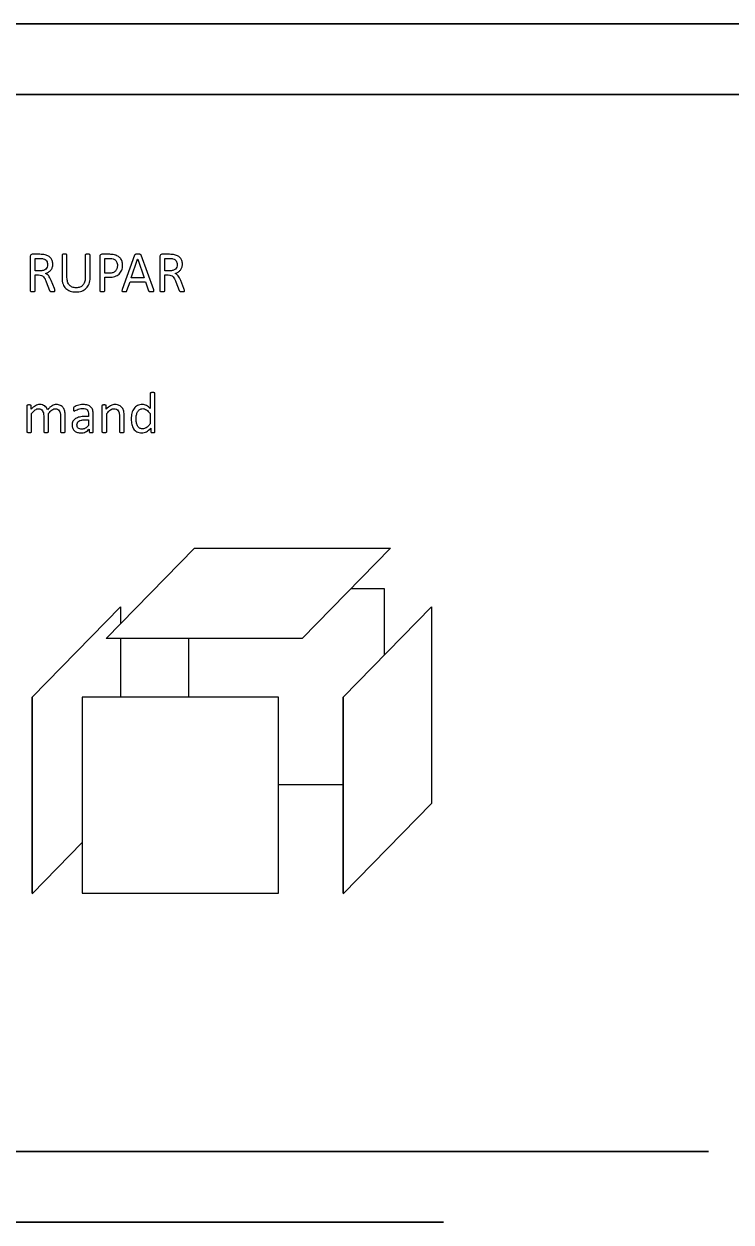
# Model space of a CAD drawing. Extents: x 699 to 13006, y 967 to 6587.
# Drawn here: x 6585 to 8029, y 967 to 3415 of the extents above; entities that cross this region are included whole.
import ezdxf

# ---------------------------------------------------------------- set-up
doc = ezdxf.new("R2010")
doc.units = 0
doc.layers.add('Plantilla_LASERCUT_Illustrator_V2.0', color=7, linetype='CONTINUOUS')

msp = doc.modelspace()

# ---------------------------------------------------------------- linework, layer by layer
at = {"layer": 'Plantilla_LASERCUT_Illustrator_V2.0', "color": 7}
for points in [[(5335.145367, 3415.04674), (5335.145367, 3415.04674), (9154.930271, 3415.04674)], [(5335.145367, 3271.046743), (5335.145367, 3271.046743), (8947.684276, 3271.046743)], [(6631.815834, 2918.218852)], [(6774.404131, 2915.025652)], [(6784.86313, 2929.966652)], [(6830.009429, 2896.480053), (6803.64243, 2896.480053), (6816.70843, 2934.273052), (6816.76743, 2934.273052)], [(6896.542428, 2918.218852)], [(6647.665834, 2871.372853)], [(6912.392427, 2871.372853)], [(6752.201931, 2159.556471), (6932.451927, 2344.246466), (7333.049917, 2344.246466), (7152.551921, 2159.556471)], [(6601.002735, 2039.429574)], [(7104.211822, 2039.429874), (6703.588832, 2039.429874), (6703.588832, 1639.199884), (7104.211822, 1639.199884)], [(7236.119919, 2039.429574)], [(6601.002735, 1639.199084)], [(7236.119919, 1639.199084)], [(5335.145367, 1111.046797), (5335.145367, 1111.046797), (7982.6453, 1111.046797)], [(5335.145367, 967.046801), (5335.145367, 967.046801), (7441.590314, 967.046801)]]:
    msp.add_lwpolyline(points, close=True, dxfattribs=at)
for points in [[(6597.333835, 2940.249851), (6597.333835, 2870.054853)], [(6617.196835, 2944.351851), (6601.083835, 2944.351851)], [(6662.372833, 2942.827951), (6662.372833, 2895.776953)], [(6672.392833, 2897.007953), (6672.392833, 2942.827951)], [(6709.481832, 2942.827951), (6709.481832, 2896.479953)], [(6719.501832, 2896.538953), (6719.501832, 2942.827951)], [(6739.482132, 2940.015651), (6739.482132, 2870.054653)], [(6759.697131, 2944.351651), (6743.467131, 2944.351651)], [(6810.55643, 2942.594051), (6785.12643, 2872.164053)], [(6849.404429, 2872.105053), (6823.974429, 2942.535051)], [(6862.060428, 2940.249851), (6862.060428, 2870.054853)], [(6881.923428, 2944.351851), (6865.810428, 2944.351851)], [(6617.255835, 2910.483852), (6607.411835, 2910.483852), (6607.411835, 2936.030852), (6615.907835, 2936.030852)], [(6758.642131, 2905.620652), (6749.560131, 2905.620652), (6749.560131, 2936.030652), (6758.877131, 2936.030652)], [(6881.982428, 2910.483852), (6872.138428, 2910.483852), (6872.138428, 2936.030852), (6880.634428, 2936.030852)], [(6607.411835, 2870.054853), (6607.411835, 2902.339852), (6614.149835, 2902.339852)], [(6646.610834, 2874.331853), (6639.813834, 2891.030853)], [(6749.560131, 2870.054653), (6749.560131, 2897.359653), (6758.174131, 2897.359653)], [(6872.138428, 2870.054853), (6872.138428, 2902.339852), (6878.876428, 2902.339852)], [(6911.337427, 2874.331853), (6904.540427, 2891.030853)], [(6630.028834, 2888.452853), (6637.001834, 2870.581853)], [(6794.91243, 2870.230053), (6801.12243, 2888.453053), (6832.646429, 2888.453053), (6839.150429, 2869.996053)], [(6894.755428, 2888.452853), (6901.728427, 2870.581853)], [(6842.313829, 2660.042858), (6842.313829, 2629.397859)], [(6852.040829, 2581.99586), (6852.040829, 2660.042858)], [(6590.478035, 2634.730759), (6590.478035, 2581.99576)], [(6599.209035, 2627.757759), (6599.209035, 2634.730759)], [(6743.818331, 2634.729959), (6743.818331, 2581.99596)], [(6752.548331, 2627.757959), (6752.548331, 2634.729959)], [(6600.146035, 2581.99576), (6600.146035, 2618.85176)], [(6624.756034, 2614.04676), (6624.756034, 2581.99576)], [(6634.424034, 2581.99576), (6634.424034, 2618.85176)], [(6658.974034, 2614.04676), (6658.974034, 2581.99576)], [(6668.701033, 2581.99576), (6668.701033, 2615.33576)], [(6708.193332, 2606.01976), (6716.455332, 2606.01976), (6716.455332, 2594.82776)], [(6716.455332, 2617.09376), (6716.455332, 2612.99176), (6709.189332, 2612.99176)], [(6726.064332, 2581.93776), (6726.064332, 2617.50376)], [(6753.486331, 2581.99596), (6753.486331, 2618.85096)], [(6779.560331, 2612.87496), (6779.560331, 2581.99596)], [(6789.22833, 2581.99596), (6789.22833, 2614.16396)], [(6842.313829, 2619.08586), (6842.313829, 2597.99186)], [(6717.744332, 2587.21076), (6717.744332, 2581.93776)], [(6843.427829, 2588.96886), (6843.427829, 2581.99586)], [(7320.719517, 2126.118972), (7320.719517, 2261.161968), (7251.805519, 2261.161968)], [(6781.51253, 2224.119969), (6601.002535, 2039.429974)], [(6781.51253, 2224.119969), (6781.51253, 2189.64997)], [(7416.616015, 2224.119969), (7236.120019, 2039.429974)], [(7416.616015, 2224.119969), (7416.616015, 1822.333979)], [(6781.51253, 2159.556471), (6781.51253, 2039.429474)], [(6920.356227, 2159.556471), (6920.356227, 2039.429474)], [(6601.002735, 2039.429574), (6601.002735, 1639.199584)], [(6601.002735, 1639.199084), (6601.002735, 2039.429074)], [(7236.119919, 2039.429574), (7236.119919, 1639.199584)], [(7236.119919, 1639.199084), (7236.119919, 2039.429074)], [(7104.211722, 1860.917878), (7236.119719, 1860.917878)], [(7416.616015, 1822.333879), (7236.120019, 1637.644884)], [(6703.588732, 1742.855381), (6601.002735, 1637.644384)]]:
    msp.add_lwpolyline(points, dxfattribs=at)
for points in [[(6598.534835, 2943.442851), (6597.733835, 2942.836851), (6597.333835, 2941.772851), (6597.333835, 2940.249851)], [(6601.083835, 2944.351851), (6600.184835, 2944.351851), (6599.334835, 2944.048851), (6598.534835, 2943.442851)], [(6621.972834, 2944.204851), (6620.702834, 2944.301851), (6619.110835, 2944.351851), (6617.196835, 2944.351851)], [(6625.399834, 2943.882851), (6624.383834, 2943.999851), (6623.241834, 2944.106851), (6621.972834, 2944.204851)], [(6633.163834, 2941.479851), (6630.916834, 2942.572851), (6628.329834, 2943.374851), (6625.399834, 2943.882851)], [(6638.817834, 2937.319852), (6637.294834, 2938.998852), (6635.409834, 2940.386851), (6633.163834, 2941.479851)], [(6662.606833, 2943.647951), (6662.450833, 2943.413951), (6662.372833, 2943.139951), (6662.372833, 2942.827951)], [(6663.427833, 2944.204951), (6663.036833, 2944.066951), (6662.762833, 2943.882951), (6662.606833, 2943.647951)], [(6664.950833, 2944.556951), (6664.325833, 2944.458951), (6663.817833, 2944.341951), (6663.427833, 2944.204951)], [(6667.411833, 2944.702951), (6666.395833, 2944.702951), (6665.575833, 2944.652951), (6664.950833, 2944.556951)], [(6669.813833, 2944.556951), (6669.149833, 2944.652951), (6668.349833, 2944.702951), (6667.411833, 2944.702951)], [(6671.366833, 2944.204951), (6670.995833, 2944.341951), (6670.477833, 2944.458951), (6669.813833, 2944.556951)], [(6672.157833, 2943.647951), (6672.001833, 2943.882951), (6671.737833, 2944.066951), (6671.366833, 2944.204951)], [(6672.392833, 2942.827951), (6672.392833, 2943.139951), (6672.313833, 2943.413951), (6672.157833, 2943.647951)], [(6709.716832, 2943.647951), (6709.559832, 2943.413951), (6709.481832, 2943.139951), (6709.481832, 2942.827951)], [(6710.536832, 2944.204951), (6710.145832, 2944.066951), (6709.872832, 2943.882951), (6709.716832, 2943.647951)], [(6712.089832, 2944.556951), (6711.444832, 2944.458951), (6710.926832, 2944.341951), (6710.536832, 2944.204951)], [(6714.521832, 2944.702951), (6713.543832, 2944.702951), (6712.733832, 2944.652951), (6712.089832, 2944.556951)], [(6716.894832, 2944.556951), (6716.249832, 2944.652951), (6715.458832, 2944.702951), (6714.521832, 2944.702951)], [(6718.417832, 2944.204951), (6718.045832, 2944.341951), (6717.538832, 2944.458951), (6716.894832, 2944.556951)], [(6719.237832, 2943.647951), (6719.062832, 2943.882951), (6718.788832, 2944.066951), (6718.417832, 2944.204951)], [(6719.501832, 2942.827951), (6719.501832, 2943.139951), (6719.413832, 2943.413951), (6719.237832, 2943.647951)], [(6740.713131, 2943.355651), (6739.892132, 2942.690651), (6739.482132, 2941.576651), (6739.482132, 2940.015651)], [(6743.467131, 2944.351651), (6742.450131, 2944.351651), (6741.533131, 2944.019651), (6740.713131, 2943.355651)], [(6764.414131, 2944.146651), (6762.909131, 2944.282651), (6761.338131, 2944.351651), (6759.697131, 2944.351651)], [(6769.746131, 2943.267651), (6767.695131, 2943.715651), (6765.917131, 2944.008651), (6764.414131, 2944.146651)], [(6776.015131, 2940.747651), (6773.886131, 2941.978651), (6771.797131, 2942.818651), (6769.746131, 2943.267651)], [(6781.43513, 2936.206652), (6779.950131, 2938.002652), (6778.144131, 2939.517652), (6776.015131, 2940.747651)], [(6811.17143, 2943.648051), (6810.91743, 2943.375051), (6810.71243, 2943.023051), (6810.55643, 2942.594051)], [(6812.28543, 2944.293051), (6811.79643, 2944.137051), (6811.42543, 2943.921051), (6811.17143, 2943.648051)], [(6814.16043, 2944.615051), (6813.39843, 2944.556051), (6812.77243, 2944.448051), (6812.28543, 2944.293051)], [(6817.06043, 2944.703051), (6815.88843, 2944.703051), (6814.92143, 2944.674051), (6814.16043, 2944.615051)], [(6820.165429, 2944.615051), (6819.34543, 2944.674051), (6818.30943, 2944.703051), (6817.06043, 2944.703051)], [(6822.158429, 2944.293051), (6821.649429, 2944.448051), (6820.986429, 2944.556051), (6820.165429, 2944.615051)], [(6823.329429, 2943.619051), (6823.056429, 2943.912051), (6822.665429, 2944.137051), (6822.158429, 2944.293051)], [(6823.974429, 2942.535051), (6823.817429, 2942.965051), (6823.602429, 2943.326051), (6823.329429, 2943.619051)], [(6863.261428, 2943.442851), (6862.460428, 2942.836851), (6862.060428, 2941.772851), (6862.060428, 2940.249851)], [(6865.810428, 2944.351851), (6864.911428, 2944.351851), (6864.061428, 2944.048851), (6863.261428, 2943.442851)], [(6886.699428, 2944.204851), (6885.429428, 2944.301851), (6883.837428, 2944.351851), (6881.923428, 2944.351851)], [(6890.126428, 2943.882851), (6889.110428, 2943.999851), (6887.968428, 2944.106851), (6886.699428, 2944.204851)], [(6897.890428, 2941.479851), (6895.643428, 2942.572851), (6893.056428, 2943.374851), (6890.126428, 2943.882851)], [(6903.544427, 2937.319852), (6902.021427, 2938.998852), (6900.136427, 2940.386851), (6897.890428, 2941.479851)], [(6615.907835, 2936.030852), (6617.899835, 2936.030852), (6619.511835, 2935.972852), (6620.741834, 2935.854852)], [(6620.741834, 2935.854852), (6621.972834, 2935.737852), (6623.075834, 2935.541852), (6624.052834, 2935.268852)], [(6624.052834, 2935.268852), (6627.176834, 2934.369852), (6629.403834, 2932.895852), (6630.731834, 2930.845852)], [(6628.974834, 2914.145852), (6627.685834, 2912.993852), (6626.073834, 2912.095852), (6624.140834, 2911.450852)], [(6631.815834, 2918.218852), (6631.209834, 2916.655852), (6630.263834, 2915.297852), (6628.974834, 2914.145852)], [(6630.731834, 2930.845852), (6632.059834, 2928.794852), (6632.724834, 2926.283852), (6632.724834, 2923.315852)], [(6632.724834, 2923.315852), (6632.724834, 2921.478852), (6632.420834, 2919.779852), (6631.815834, 2918.218852)], [(6642.245834, 2931.548852), (6641.483834, 2933.716852), (6640.341834, 2935.640852), (6638.817834, 2937.319852)], [(6639.403834, 2912.212852), (6640.692834, 2913.755852), (6641.678834, 2915.531852), (6642.362834, 2917.544852)], [(6643.388834, 2924.370852), (6643.388834, 2926.986852), (6643.007834, 2929.380852), (6642.245834, 2931.548852)], [(6642.362834, 2917.544852), (6643.045834, 2919.556852), (6643.388834, 2921.830852), (6643.388834, 2924.370852)], [(6758.877131, 2936.030652), (6760.595131, 2936.030652), (6762.363131, 2935.893652), (6764.179131, 2935.620652)], [(6764.179131, 2935.620652), (6765.996131, 2935.347652), (6767.754131, 2934.702652), (6769.453131, 2933.687652)], [(6769.453131, 2933.687652), (6771.152131, 2932.670652), (6772.577131, 2931.128652), (6773.730131, 2929.058652)], [(6774.404131, 2915.025652), (6773.701131, 2913.091652), (6772.665131, 2911.430652), (6771.299131, 2910.044652)], [(6773.730131, 2929.058652), (6774.882131, 2926.987652), (6775.459131, 2924.408652), (6775.459131, 2921.323652)], [(6775.459131, 2921.323652), (6775.459131, 2919.058652), (6775.107131, 2916.958652), (6774.404131, 2915.025652)], [(6784.86313, 2929.966652), (6784.06213, 2932.329652), (6782.91913, 2934.409652), (6781.43513, 2936.206652)], [(6784.18913, 2911.890652), (6785.43913, 2914.937652), (6786.06413, 2918.355652), (6786.06413, 2922.144652)], [(6786.06413, 2922.144652), (6786.06413, 2924.994652), (6785.66313, 2927.602652), (6784.86313, 2929.966652)], [(6880.634428, 2936.030852), (6882.626428, 2936.030852), (6884.238428, 2935.972852), (6885.468428, 2935.854852)], [(6885.468428, 2935.854852), (6886.699428, 2935.737852), (6887.802428, 2935.541852), (6888.779428, 2935.268852)], [(6888.779428, 2935.268852), (6891.903428, 2934.369852), (6894.130428, 2932.895852), (6895.458428, 2930.845852)], [(6893.701428, 2914.145852), (6892.412428, 2912.993852), (6890.800428, 2912.095852), (6888.867428, 2911.450852)], [(6896.542428, 2918.218852), (6895.936428, 2916.655852), (6894.990428, 2915.297852), (6893.701428, 2914.145852)], [(6895.458428, 2930.845852), (6896.786428, 2928.794852), (6897.451428, 2926.283852), (6897.451428, 2923.315852)], [(6897.451428, 2923.315852), (6897.451428, 2921.478852), (6897.147428, 2919.779852), (6896.542428, 2918.218852)], [(6906.972427, 2931.548852), (6906.210427, 2933.716852), (6905.068427, 2935.640852), (6903.544427, 2937.319852)], [(6904.130427, 2912.212852), (6905.419427, 2913.755852), (6906.405427, 2915.531852), (6907.089427, 2917.544852)], [(6908.115427, 2924.370852), (6908.115427, 2926.986852), (6907.734427, 2929.380852), (6906.972427, 2931.548852)], [(6907.089427, 2917.544852), (6907.772427, 2919.556852), (6908.115427, 2921.830852), (6908.115427, 2924.370852)], [(6614.149835, 2902.339852), (6616.454835, 2902.339852), (6618.427835, 2901.996852), (6620.067834, 2901.313852)], [(6624.140834, 2911.450852), (6622.206834, 2910.806852), (6619.911835, 2910.483852), (6617.255835, 2910.483852)], [(6620.067834, 2901.313852), (6621.708834, 2900.630852), (6623.133834, 2899.673853), (6624.345834, 2898.442853)], [(6624.345834, 2898.442853), (6625.555834, 2897.212853), (6626.601834, 2895.747853), (6627.479834, 2894.048853)], [(6627.479834, 2894.048853), (6628.358834, 2892.349853), (6629.208834, 2890.482853), (6630.028834, 2888.452853)], [(6628.739834, 2905.327852), (6630.966834, 2906.108852), (6632.977834, 2907.064852), (6634.774834, 2908.198852)], [(6632.138834, 2903.247852), (6631.122834, 2904.087852), (6629.989834, 2904.779852), (6628.739834, 2905.327852)], [(6634.979834, 2900.229852), (6634.101834, 2901.401852), (6633.153834, 2902.406852), (6632.138834, 2903.247852)], [(6634.774834, 2908.198852), (6636.571834, 2909.331852), (6638.114834, 2910.668852), (6639.403834, 2912.212852)], [(6637.470834, 2896.186853), (6636.688834, 2897.710853), (6635.858834, 2899.058853), (6634.979834, 2900.229852)], [(6639.813834, 2891.030853), (6639.032834, 2892.943853), (6638.250834, 2894.663853), (6637.470834, 2896.186853)], [(6662.372833, 2895.776953), (6662.372833, 2891.127953), (6663.036833, 2887.025953), (6664.364833, 2883.472953)], [(6673.681833, 2887.807953), (6672.821833, 2890.424953), (6672.392833, 2893.491953), (6672.392833, 2897.007953)], [(6709.481832, 2896.479953), (6709.481832, 2893.081953), (6709.061832, 2890.112953), (6708.222832, 2887.573953)], [(6717.480832, 2884.204953), (6718.827832, 2887.816953), (6719.501832, 2891.929953), (6719.501832, 2896.538953)], [(6758.174131, 2897.359653), (6762.861131, 2897.359653), (6766.894131, 2897.945653), (6770.273131, 2899.116653)], [(6766.230131, 2906.792652), (6764.218131, 2906.010652), (6761.689131, 2905.620652), (6758.642131, 2905.620652)], [(6771.299131, 2910.044652), (6769.931131, 2908.657652), (6768.241131, 2907.573652), (6766.230131, 2906.792652)], [(6770.273131, 2899.116653), (6773.652131, 2900.288652), (6776.503131, 2901.948652), (6778.828131, 2904.097652)], [(6778.828131, 2904.097652), (6781.15213, 2906.244652), (6782.93913, 2908.843652), (6784.18913, 2911.890652)], [(6878.876428, 2902.339852), (6881.181428, 2902.339852), (6883.154428, 2901.996852), (6884.794428, 2901.313852)], [(6888.867428, 2911.450852), (6886.933428, 2910.806852), (6884.638428, 2910.483852), (6881.982428, 2910.483852)], [(6884.794428, 2901.313852), (6886.435428, 2900.630852), (6887.860428, 2899.673853), (6889.072428, 2898.442853)], [(6889.072428, 2898.442853), (6890.282428, 2897.212853), (6891.328428, 2895.747853), (6892.206428, 2894.048853)], [(6892.206428, 2894.048853), (6893.085428, 2892.349853), (6893.935428, 2890.482853), (6894.755428, 2888.452853)], [(6893.466428, 2905.327852), (6895.693428, 2906.108852), (6897.704428, 2907.064852), (6899.501428, 2908.198852)], [(6896.865428, 2903.247852), (6895.849428, 2904.087852), (6894.716428, 2904.779852), (6893.466428, 2905.327852)], [(6899.706428, 2900.229852), (6898.828428, 2901.401852), (6897.880428, 2902.406852), (6896.865428, 2903.247852)], [(6899.501428, 2908.198852), (6901.298427, 2909.331852), (6902.841427, 2910.668852), (6904.130427, 2912.212852)], [(6902.197427, 2896.186853), (6901.415427, 2897.710853), (6900.585427, 2899.058853), (6899.706428, 2900.229852)], [(6904.540427, 2891.030853), (6903.759427, 2892.943853), (6902.977427, 2894.663853), (6902.197427, 2896.186853)], [(6597.333835, 2870.054853), (6597.333835, 2869.740853), (6597.411835, 2869.468853), (6597.567835, 2869.233853)], [(6597.567835, 2869.233853), (6597.723835, 2868.999853), (6597.997835, 2868.813853), (6598.388835, 2868.677853)], [(6598.388835, 2868.677853), (6598.778835, 2868.539853), (6599.296835, 2868.423853), (6599.940835, 2868.325853)], [(6599.940835, 2868.325853), (6600.585835, 2868.228853), (6601.395835, 2868.179853), (6602.372835, 2868.179853)], [(6602.372835, 2868.179853), (6603.348835, 2868.179853), (6604.159835, 2868.228853), (6604.804835, 2868.325853)], [(6604.804835, 2868.325853), (6605.448835, 2868.423853), (6605.956835, 2868.539853), (6606.327835, 2868.677853)], [(6606.327835, 2868.677853), (6606.698835, 2868.813853), (6606.972835, 2868.999853), (6607.147835, 2869.233853)], [(6607.147835, 2869.233853), (6607.323835, 2869.468853), (6607.411835, 2869.740853), (6607.411835, 2870.054853)], [(6637.001834, 2870.581853), (6637.157834, 2870.112853), (6637.342834, 2869.722853), (6637.558834, 2869.409853)], [(6637.558834, 2869.409853), (6637.772834, 2869.096853), (6638.075834, 2868.852853), (6638.466834, 2868.677853)], [(6638.466834, 2868.677853), (6638.856834, 2868.501853), (6639.374834, 2868.375853), (6640.019834, 2868.296853)], [(6640.019834, 2868.296853), (6640.663834, 2868.218853), (6641.493834, 2868.179853), (6642.509834, 2868.179853)], [(6642.509834, 2868.179853), (6643.681834, 2868.179853), (6644.618834, 2868.218853), (6645.321834, 2868.296853)], [(6645.321834, 2868.296853), (6646.024834, 2868.375853), (6646.571834, 2868.492853), (6646.962834, 2868.647853)], [(6647.665834, 2871.372853), (6647.508834, 2871.937853), (6647.157834, 2872.925853), (6646.610834, 2874.331853)], [(6646.962834, 2868.647853), (6647.352834, 2868.803853), (6647.606834, 2868.999853), (6647.724834, 2869.233853)], [(6647.899834, 2870.054853), (6647.899834, 2870.366853), (6647.821834, 2870.806853), (6647.665834, 2871.372853)], [(6647.724834, 2869.233853), (6647.841834, 2869.468853), (6647.899834, 2869.740853), (6647.899834, 2870.054853)], [(6664.364833, 2883.472953), (6665.692833, 2879.917953), (6667.587833, 2876.958953), (6670.048833, 2874.595953)], [(6670.048833, 2874.595953), (6672.509833, 2872.230953), (6675.458833, 2870.443953), (6678.896833, 2869.233953)], [(6677.401833, 2881.274953), (6675.780833, 2883.012953), (6674.540833, 2885.190953), (6673.681833, 2887.807953)], [(6683.261833, 2877.348953), (6680.976833, 2878.227953), (6679.022833, 2879.536953), (6677.401833, 2881.274953)], [(6678.896833, 2869.233953), (6682.333833, 2868.023953), (6686.141833, 2867.417953), (6690.321833, 2867.417953)], [(6690.966833, 2876.030953), (6688.114833, 2876.030953), (6685.546833, 2876.470953), (6683.261833, 2877.348953)], [(6690.321833, 2867.417953), (6694.892833, 2867.417953), (6698.973833, 2868.061953), (6702.567832, 2869.350953)], [(6698.788833, 2877.319953), (6696.503833, 2876.460953), (6693.896833, 2876.030953), (6690.966833, 2876.030953)], [(6704.589832, 2881.186953), (6703.007832, 2879.467953), (6701.073832, 2878.178953), (6698.788833, 2877.319953)], [(6702.567832, 2869.350953), (6706.161832, 2870.639953), (6709.208832, 2872.534953), (6711.708832, 2875.034953)], [(6708.222832, 2887.573953), (6707.381832, 2885.033953), (6706.171832, 2882.905953), (6704.589832, 2881.186953)], [(6711.708832, 2875.034953), (6714.208832, 2877.533953), (6716.132832, 2880.591953), (6717.480832, 2884.204953)], [(6739.482132, 2870.054653), (6739.482132, 2869.740653), (6739.560132, 2869.468653), (6739.717132, 2869.234653)], [(6739.717132, 2869.234653), (6739.872132, 2868.999653), (6740.146131, 2868.814653), (6740.537131, 2868.677653)], [(6740.537131, 2868.677653), (6740.927131, 2868.539653), (6741.445131, 2868.423653), (6742.090131, 2868.325653)], [(6742.090131, 2868.325653), (6742.734131, 2868.229653), (6743.544131, 2868.179653), (6744.521131, 2868.179653)], [(6744.521131, 2868.179653), (6745.497131, 2868.179653), (6746.308131, 2868.229653), (6746.953131, 2868.325653)], [(6746.953131, 2868.325653), (6747.597131, 2868.423653), (6748.105131, 2868.539653), (6748.476131, 2868.677653)], [(6748.476131, 2868.677653), (6748.847131, 2868.814653), (6749.121131, 2868.999653), (6749.297131, 2869.234653)], [(6749.297131, 2869.234653), (6749.472131, 2869.468653), (6749.560131, 2869.740653), (6749.560131, 2870.054653)], [(6784.62843, 2870.084053), (6784.60843, 2869.556053), (6784.74543, 2869.155053), (6785.03843, 2868.883053)], [(6785.12643, 2872.164053), (6784.81343, 2871.305053), (6784.64743, 2870.611053), (6784.62843, 2870.084053)], [(6785.03843, 2868.883053), (6785.33143, 2868.609053), (6785.83943, 2868.424053), (6786.56243, 2868.326053)], [(6786.56243, 2868.326053), (6787.28443, 2868.229053), (6788.21243, 2868.180053), (6789.34543, 2868.180053)], [(6789.34543, 2868.180053), (6790.43843, 2868.180053), (6791.32743, 2868.219053), (6792.01143, 2868.297053)], [(6792.01143, 2868.297053), (6792.69443, 2868.376053), (6793.22243, 2868.502053), (6793.59343, 2868.678053)], [(6793.59343, 2868.678053), (6793.96443, 2868.853053), (6794.24743, 2869.067053), (6794.44343, 2869.322053)], [(6794.44343, 2869.322053), (6794.63843, 2869.576053), (6794.79443, 2869.879053), (6794.91243, 2870.230053)], [(6839.150429, 2869.996053), (6839.306429, 2869.644053), (6839.472429, 2869.351053), (6839.648429, 2869.117053)], [(6839.648429, 2869.117053), (6839.824429, 2868.883053), (6840.097429, 2868.697053), (6840.468429, 2868.560053)], [(6840.468429, 2868.560053), (6840.839429, 2868.424053), (6841.386429, 2868.326053), (6842.109429, 2868.267053)], [(6842.109429, 2868.267053), (6842.831429, 2868.209053), (6843.798429, 2868.180053), (6845.009429, 2868.180053)], [(6845.009429, 2868.180053), (6846.220429, 2868.180053), (6847.186429, 2868.219053), (6847.910429, 2868.297053)], [(6847.910429, 2868.297053), (6848.632429, 2868.376053), (6849.149429, 2868.551053), (6849.462429, 2868.824053)], [(6849.902429, 2870.025053), (6849.882429, 2870.553053), (6849.716429, 2871.246053), (6849.404429, 2872.105053)], [(6849.462429, 2868.824053), (6849.774429, 2869.097053), (6849.921429, 2869.498053), (6849.902429, 2870.025053)], [(6862.060428, 2870.054853), (6862.060428, 2869.740853), (6862.138428, 2869.468853), (6862.294428, 2869.233853)], [(6862.294428, 2869.233853), (6862.450428, 2868.999853), (6862.724428, 2868.813853), (6863.115428, 2868.677853)], [(6863.115428, 2868.677853), (6863.505428, 2868.539853), (6864.023428, 2868.423853), (6864.667428, 2868.325853)], [(6864.667428, 2868.325853), (6865.312428, 2868.228853), (6866.122428, 2868.179853), (6867.099428, 2868.179853)], [(6867.099428, 2868.179853), (6868.075428, 2868.179853), (6868.886428, 2868.228853), (6869.531428, 2868.325853)], [(6869.531428, 2868.325853), (6870.175428, 2868.423853), (6870.683428, 2868.539853), (6871.054428, 2868.677853)], [(6871.054428, 2868.677853), (6871.425428, 2868.813853), (6871.699428, 2868.999853), (6871.874428, 2869.233853)], [(6871.874428, 2869.233853), (6872.050428, 2869.468853), (6872.138428, 2869.740853), (6872.138428, 2870.054853)], [(6901.728427, 2870.581853), (6901.884427, 2870.112853), (6902.069427, 2869.722853), (6902.285427, 2869.409853)], [(6902.285427, 2869.409853), (6902.499427, 2869.096853), (6902.802427, 2868.852853), (6903.193427, 2868.677853)], [(6903.193427, 2868.677853), (6903.583427, 2868.501853), (6904.101427, 2868.375853), (6904.746427, 2868.296853)], [(6904.746427, 2868.296853), (6905.390427, 2868.218853), (6906.220427, 2868.179853), (6907.236427, 2868.179853)], [(6907.236427, 2868.179853), (6908.408427, 2868.179853), (6909.345427, 2868.218853), (6910.048427, 2868.296853)], [(6910.048427, 2868.296853), (6910.751427, 2868.375853), (6911.298427, 2868.492853), (6911.689427, 2868.647853)], [(6912.392427, 2871.372853), (6912.235427, 2871.937853), (6911.884427, 2872.925853), (6911.337427, 2874.331853)], [(6911.689427, 2868.647853), (6912.079427, 2868.803853), (6912.333427, 2868.999853), (6912.451427, 2869.233853)], [(6912.626427, 2870.054853), (6912.626427, 2870.366853), (6912.548427, 2870.806853), (6912.392427, 2871.372853)], [(6912.451427, 2869.233853), (6912.568427, 2869.468853), (6912.626427, 2869.740853), (6912.626427, 2870.054853)], [(6842.519829, 2660.833858), (6842.381829, 2660.578858), (6842.313829, 2660.314858), (6842.313829, 2660.042858)], [(6843.310829, 2661.419858), (6842.918829, 2661.281858), (6842.655829, 2661.087858), (6842.519829, 2660.833858)], [(6844.804829, 2661.771858), (6844.198829, 2661.673858), (6843.700829, 2661.556858), (6843.310829, 2661.419858)], [(6847.118829, 2661.917858), (6846.181829, 2661.917858), (6845.409829, 2661.867858), (6844.804829, 2661.771858)], [(6849.520829, 2661.771858), (6848.895829, 2661.867858), (6848.094829, 2661.917858), (6847.118829, 2661.917858)], [(6850.985829, 2661.419858), (6850.634829, 2661.556858), (6850.145829, 2661.673858), (6849.520829, 2661.771858)], [(6851.776829, 2660.833858), (6851.601829, 2661.087858), (6851.337829, 2661.281858), (6850.985829, 2661.419858)], [(6852.040829, 2660.042858), (6852.040829, 2660.314858), (6851.952829, 2660.578858), (6851.776829, 2660.833858)], [(6590.654035, 2635.521759), (6590.537035, 2635.306759), (6590.478035, 2635.042759), (6590.478035, 2634.730759)], [(6591.357035, 2636.106759), (6591.006035, 2635.931759), (6590.771035, 2635.734759), (6590.654035, 2635.521759)], [(6592.705035, 2636.458759), (6592.158035, 2636.399759), (6591.709035, 2636.282759), (6591.357035, 2636.106759)], [(6594.873035, 2636.546759), (6593.974035, 2636.546759), (6593.251035, 2636.517759), (6592.705035, 2636.458759)], [(6597.012035, 2636.458759), (6596.445035, 2636.517759), (6595.732035, 2636.546759), (6594.873035, 2636.546759)], [(6598.330035, 2636.106759), (6598.017035, 2636.282759), (6597.577035, 2636.399759), (6597.012035, 2636.458759)], [(6599.004035, 2635.521759), (6598.867035, 2635.734759), (6598.642035, 2635.931759), (6598.330035, 2636.106759)], [(6599.209035, 2634.730759), (6599.209035, 2635.042759), (6599.140035, 2635.306759), (6599.004035, 2635.521759)], [(6607.851035, 2635.052759), (6605.058035, 2633.508759), (6602.177035, 2631.076759), (6599.209035, 2627.757759)], [(6600.146035, 2618.85176), (6602.802035, 2622.170759), (6605.263035, 2624.689759), (6607.529035, 2626.409759)], [(6607.529035, 2626.409759), (6609.794035, 2628.128759), (6612.041035, 2628.987759), (6614.267035, 2628.987759)], [(6616.318035, 2637.366759), (6613.466035, 2637.366759), (6610.644035, 2636.595759), (6607.851035, 2635.052759)], [(6614.267035, 2628.987759), (6616.064035, 2628.987759), (6617.617035, 2628.636759), (6618.926035, 2627.933759)], [(6622.207034, 2636.605759), (6620.468034, 2637.111759), (6618.505035, 2637.366759), (6616.318035, 2637.366759)], [(6618.926035, 2627.933759), (6620.234034, 2627.230759), (6621.318034, 2626.213759), (6622.178034, 2624.886759)], [(6622.178034, 2624.886759), (6623.036034, 2623.558759), (6623.681034, 2621.976759), (6624.111034, 2620.140759)], [(6626.806034, 2634.466759), (6625.478034, 2635.383759), (6623.945034, 2636.097759), (6622.207034, 2636.605759)], [(6624.111034, 2620.140759), (6624.540034, 2618.30376), (6624.756034, 2616.27276), (6624.756034, 2614.04676)], [(6630.205034, 2631.185759), (6629.267034, 2632.453759), (6628.134034, 2633.548759), (6626.806034, 2634.466759)], [(6632.549034, 2626.937759), (6631.923034, 2628.498759), (6631.142034, 2629.915759), (6630.205034, 2631.185759)], [(6637.558034, 2631.800759), (6635.976034, 2630.472759), (6634.306034, 2628.850759), (6632.549034, 2626.937759)], [(6634.424034, 2618.85176), (6637.119034, 2622.170759), (6639.589034, 2624.689759), (6641.836034, 2626.409759)], [(6642.129034, 2635.022759), (6640.664034, 2634.202759), (6639.140034, 2633.127759), (6637.558034, 2631.800759)], [(6641.836034, 2626.409759), (6644.081034, 2628.128759), (6646.318034, 2628.987759), (6648.545034, 2628.987759)], [(6646.406034, 2636.810759), (6645.019034, 2636.438759), (6643.594034, 2635.843759), (6642.129034, 2635.022759)], [(6650.596034, 2637.366759), (6649.189034, 2637.366759), (6647.792034, 2637.181759), (6646.406034, 2636.810759)], [(6648.545034, 2628.987759), (6650.341034, 2628.987759), (6651.904034, 2628.636759), (6653.232034, 2627.933759)], [(6659.150034, 2635.579759), (6656.845034, 2636.771759), (6653.994034, 2637.366759), (6650.596034, 2637.366759)], [(6653.232034, 2627.933759), (6654.560034, 2627.230759), (6655.654034, 2626.213759), (6656.513034, 2624.886759)], [(6656.513034, 2624.886759), (6657.372034, 2623.558759), (6657.997034, 2621.976759), (6658.388034, 2620.140759)], [(6658.388034, 2620.140759), (6658.779034, 2618.30376), (6658.974034, 2616.27276), (6658.974034, 2614.04676)], [(6664.746033, 2630.804759), (6663.320033, 2632.796759), (6661.454033, 2634.387759), (6659.150034, 2635.579759)], [(6667.793033, 2623.802759), (6667.187033, 2626.477759), (6666.171033, 2628.812759), (6664.746033, 2630.804759)], [(6668.701033, 2615.33576), (6668.701033, 2618.30376), (6668.398033, 2621.126759), (6667.793033, 2623.802759)], [(6685.546333, 2630.130759), (6685.409333, 2629.564759), (6685.341333, 2628.791759), (6685.341333, 2627.816759)], [(6685.341333, 2627.816759), (6685.341333, 2627.230759), (6685.380333, 2626.692759), (6685.459333, 2626.204759)], [(6685.459333, 2626.204759), (6685.536333, 2625.715759), (6685.664333, 2625.315759), (6685.839333, 2625.003759)], [(6686.543333, 2631.741759), (6686.015333, 2631.233759), (6685.683333, 2630.695759), (6685.546333, 2630.130759)], [(6685.839333, 2625.003759), (6686.015333, 2624.690759), (6686.220333, 2624.455759), (6686.455333, 2624.300759)], [(6686.455333, 2624.300759), (6686.689333, 2624.144759), (6686.962333, 2624.065759), (6687.275333, 2624.065759)], [(6689.267333, 2633.528759), (6687.978333, 2632.845759), (6687.070333, 2632.248759), (6686.543333, 2631.741759)], [(6687.275333, 2624.065759), (6687.744333, 2624.065759), (6688.456333, 2624.349759), (6689.414333, 2624.915759)], [(6693.720333, 2635.403759), (6692.040333, 2634.837759), (6690.556333, 2634.211759), (6689.267333, 2633.528759)], [(6689.414333, 2624.915759), (6690.370333, 2625.481759), (6691.562333, 2626.107759), (6692.988333, 2626.790759)], [(6692.988333, 2626.790759), (6694.413333, 2627.473759), (6696.073333, 2628.099759), (6697.968333, 2628.665759)], [(6699.228333, 2636.810759), (6697.236333, 2636.438759), (6695.399333, 2635.969759), (6693.720333, 2635.403759)], [(6697.968333, 2628.665759), (6699.862333, 2629.231759), (6702.001332, 2629.515759), (6704.384332, 2629.515759)], [(6705.263332, 2637.366759), (6703.231332, 2637.366759), (6701.220332, 2637.181759), (6699.228333, 2636.810759)], [(6704.384332, 2629.515759), (6706.611332, 2629.515759), (6708.486332, 2629.251759), (6710.009332, 2628.724759)], [(6714.931332, 2636.077759), (6712.274332, 2636.936759), (6709.052332, 2637.366759), (6705.263332, 2637.366759)], [(6710.009332, 2628.724759), (6711.533332, 2628.196759), (6712.772332, 2627.414759), (6713.730332, 2626.380759)], [(6713.730332, 2626.380759), (6714.687332, 2625.345759), (6715.380332, 2624.045759), (6715.810332, 2622.483759)], [(6721.377332, 2632.298759), (6719.736332, 2633.958759), (6717.587332, 2635.218759), (6714.931332, 2636.077759)], [(6715.810332, 2622.483759), (6716.239332, 2620.921759), (6716.455332, 2619.12376), (6716.455332, 2617.09376)], [(6724.951332, 2626.116759), (6724.208332, 2628.577759), (6723.017332, 2630.637759), (6721.377332, 2632.298759)], [(6726.064332, 2617.50376), (6726.064332, 2620.784759), (6725.692332, 2623.655759), (6724.951332, 2626.116759)], [(6743.994331, 2635.520959), (6743.876331, 2635.306959), (6743.818331, 2635.042959), (6743.818331, 2634.729959)], [(6744.697331, 2636.106959), (6744.345331, 2635.931959), (6744.111331, 2635.734959), (6743.994331, 2635.520959)], [(6746.044331, 2636.458959), (6745.497331, 2636.399959), (6745.048331, 2636.282959), (6744.697331, 2636.106959)], [(6748.212331, 2636.546959), (6747.313331, 2636.546959), (6746.591331, 2636.517959), (6746.044331, 2636.458959)], [(6750.351331, 2636.458959), (6749.784331, 2636.517959), (6749.071331, 2636.546959), (6748.212331, 2636.546959)], [(6751.669331, 2636.106959), (6751.356331, 2636.282959), (6750.917331, 2636.399959), (6750.351331, 2636.458959)], [(6752.343331, 2635.520959), (6752.206331, 2635.734959), (6751.981331, 2635.931959), (6751.669331, 2636.106959)], [(6752.548331, 2634.729959), (6752.548331, 2635.042959), (6752.479331, 2635.306959), (6752.343331, 2635.520959)], [(6761.425331, 2635.052959), (6758.476331, 2633.508959), (6755.517331, 2631.076959), (6752.548331, 2627.757959)], [(6753.486331, 2618.85096), (6756.142331, 2622.170959), (6758.681331, 2624.689959), (6761.103331, 2626.409959)], [(6761.103331, 2626.409959), (6763.524331, 2628.128959), (6765.946331, 2628.987959), (6768.369331, 2628.987959)], [(6770.361331, 2637.366959), (6767.353331, 2637.366959), (6764.374331, 2636.595959), (6761.425331, 2635.052959)], [(6768.369331, 2628.987959), (6770.244331, 2628.987959), (6771.894331, 2628.636959), (6773.320331, 2627.933959)], [(6779.238331, 2635.579959), (6776.835331, 2636.770959), (6773.876331, 2637.366959), (6770.361331, 2637.366959)], [(6773.320331, 2627.933959), (6774.745331, 2627.229959), (6775.907331, 2626.213959), (6776.806331, 2624.886959)], [(6776.806331, 2624.886959), (6777.704331, 2623.558959), (6778.388331, 2621.975959), (6778.857331, 2620.140959)], [(6778.857331, 2620.140959), (6779.326331, 2618.30396), (6779.560331, 2615.88296), (6779.560331, 2612.87496)], [(6785.06833, 2630.804959), (6783.58333, 2632.796959), (6781.64033, 2634.387959), (6779.238331, 2635.579959)], [(6788.26133, 2623.802959), (6787.61733, 2626.476959), (6786.55233, 2628.811959), (6785.06833, 2630.804959)], [(6789.22833, 2614.16396), (6789.22833, 2617.91396), (6788.90633, 2621.126959), (6788.26133, 2623.802959)], [(6804.98983, 2619.99386), (6804.01283, 2616.34086), (6803.52483, 2612.24986), (6803.52483, 2607.71886)], [(6809.32583, 2629.339859), (6807.41183, 2626.761859), (6805.96583, 2623.646859), (6804.98983, 2619.99386)], [(6816.44483, 2635.286859), (6813.61283, 2633.899859), (6811.23983, 2631.917859), (6809.32583, 2629.339859)], [(6814.27683, 2616.15586), (6814.76483, 2618.57786), (6815.54583, 2620.745859), (6816.62083, 2622.659859)], [(6826.259829, 2637.366859), (6822.547829, 2637.366859), (6819.27683, 2636.672859), (6816.44483, 2635.286859)], [(6816.62083, 2622.659859), (6817.69483, 2624.572859), (6819.09083, 2626.116859), (6820.810829, 2627.288859)], [(6820.810829, 2627.288859), (6822.528829, 2628.460859), (6824.618829, 2629.046859), (6827.079829, 2629.046859)], [(6834.726829, 2635.345859), (6832.166829, 2636.692859), (6829.344829, 2637.366859), (6826.259829, 2637.366859)], [(6827.079829, 2629.046859), (6829.735829, 2629.046859), (6832.284829, 2628.196859), (6834.726829, 2626.497859)], [(6842.313829, 2629.397859), (6839.813829, 2632.014859), (6837.284829, 2633.997859), (6834.726829, 2635.345859)], [(6834.726829, 2626.497859), (6837.166829, 2624.798859), (6839.696829, 2622.327859), (6842.313829, 2619.08586)], [(6684.580333, 2603.20676), (6683.368333, 2601.01876), (6682.763333, 2598.44076), (6682.763333, 2595.47276)], [(6682.763333, 2595.47276), (6682.763333, 2592.93276), (6683.203333, 2590.66776), (6684.082333, 2588.67576)], [(6689.794333, 2608.65576), (6687.528333, 2607.21076), (6685.790333, 2605.39476), (6684.580333, 2603.20676)], [(6698.115333, 2611.90776), (6694.834333, 2611.18476), (6692.060333, 2610.10076), (6689.794333, 2608.65576)], [(6692.666333, 2595.94176), (6692.666333, 2597.54276), (6692.968333, 2598.95876), (6693.574333, 2600.18976)], [(6695.273333, 2589.40776), (6693.534333, 2591.02776), (6692.666333, 2593.20676), (6692.666333, 2595.94176)], [(6693.574333, 2600.18976), (6694.179333, 2601.41976), (6695.127333, 2602.47476), (6696.416333, 2603.35376)], [(6696.416333, 2603.35376), (6697.705333, 2604.23276), (6699.325333, 2604.89676), (6701.279332, 2605.34576)], [(6709.189332, 2612.99176), (6705.087332, 2612.99176), (6701.396332, 2612.63076), (6698.115333, 2611.90776)], [(6701.279332, 2605.34576), (6703.231332, 2605.79376), (6705.536332, 2606.01976), (6708.193332, 2606.01976)], [(6803.52483, 2607.71886), (6803.52483, 2603.88986), (6803.91583, 2600.24786), (6804.69683, 2596.79086)], [(6804.69683, 2596.79086), (6805.47783, 2593.33386), (6806.71883, 2590.32486), (6808.41783, 2587.76786)], [(6813.54483, 2608.77286), (6813.54483, 2611.27186), (6813.78883, 2613.73286), (6814.27683, 2616.15586)], [(6814.15983, 2600.97986), (6813.74983, 2603.51986), (6813.54483, 2606.11586), (6813.54483, 2608.77286)], [(6816.29883, 2594.21286), (6815.28283, 2596.18486), (6814.56983, 2598.43986), (6814.15983, 2600.97986)], [(6842.313829, 2597.99186), (6840.790829, 2596.07786), (6839.344829, 2594.46686), (6837.977829, 2593.15786)], [(6590.478035, 2581.99576), (6590.478035, 2581.68276), (6590.546035, 2581.41876), (6590.683035, 2581.20476)], [(6590.683035, 2581.20476), (6590.820035, 2580.98976), (6591.074035, 2580.80376), (6591.445035, 2580.64776)], [(6591.445035, 2580.64776), (6591.816035, 2580.49276), (6592.314035, 2580.37576), (6592.939035, 2580.29676)], [(6592.939035, 2580.29676), (6593.564035, 2580.21876), (6594.346035, 2580.17976), (6595.283035, 2580.17976)], [(6595.283035, 2580.17976), (6596.259035, 2580.17976), (6597.060035, 2580.21876), (6597.685035, 2580.29676)], [(6597.685035, 2580.29676), (6598.310035, 2580.37576), (6598.799035, 2580.49276), (6599.150035, 2580.64776)], [(6599.150035, 2580.64776), (6599.502035, 2580.80376), (6599.755035, 2580.98976), (6599.912035, 2581.20476)], [(6599.912035, 2581.20476), (6600.068035, 2581.41876), (6600.146035, 2581.68276), (6600.146035, 2581.99576)], [(6624.756034, 2581.99576), (6624.756034, 2581.68276), (6624.824034, 2581.41876), (6624.961034, 2581.20476)], [(6624.961034, 2581.20476), (6625.097034, 2580.98976), (6625.351034, 2580.80376), (6625.722034, 2580.64776)], [(6625.722034, 2580.64776), (6626.093034, 2580.49276), (6626.601034, 2580.37576), (6627.246034, 2580.29676)], [(6627.246034, 2580.29676), (6627.890034, 2580.21876), (6628.661034, 2580.17976), (6629.560034, 2580.17976)], [(6629.560034, 2580.17976), (6630.498034, 2580.17976), (6631.279034, 2580.21876), (6631.904034, 2580.29676)], [(6631.904034, 2580.29676), (6632.529034, 2580.37576), (6633.027034, 2580.49276), (6633.398034, 2580.64776)], [(6633.398034, 2580.64776), (6633.769034, 2580.80376), (6634.033034, 2580.98976), (6634.189034, 2581.20476)], [(6634.189034, 2581.20476), (6634.345034, 2581.41876), (6634.424034, 2581.68276), (6634.424034, 2581.99576)], [(6658.974034, 2581.99576), (6658.974034, 2581.68276), (6659.052034, 2581.41876), (6659.209034, 2581.20476)], [(6659.209034, 2581.20476), (6659.365034, 2580.98976), (6659.628034, 2580.80376), (6660.000033, 2580.64776)], [(6660.000033, 2580.64776), (6660.370033, 2580.49276), (6660.868033, 2580.37576), (6661.494033, 2580.29676)], [(6661.494033, 2580.29676), (6662.118033, 2580.21876), (6662.919033, 2580.17976), (6663.896033, 2580.17976)], [(6663.896033, 2580.17976), (6664.834033, 2580.17976), (6665.615033, 2580.21876), (6666.240033, 2580.29676)], [(6666.240033, 2580.29676), (6666.865033, 2580.37576), (6667.353033, 2580.49276), (6667.705033, 2580.64776)], [(6667.705033, 2580.64776), (6668.056033, 2580.80376), (6668.310033, 2580.98976), (6668.467033, 2581.20476)], [(6668.467033, 2581.20476), (6668.622033, 2581.41876), (6668.701033, 2581.68276), (6668.701033, 2581.99576)], [(6684.082333, 2588.67576), (6684.960333, 2586.68376), (6686.191333, 2585.00376), (6687.773333, 2583.63676)], [(6687.773333, 2583.63676), (6689.355333, 2582.26876), (6691.269333, 2581.22476), (6693.515333, 2580.50176)], [(6693.515333, 2580.50176), (6695.761333, 2579.778761), (6698.271333, 2579.417761), (6701.044332, 2579.417761)], [(6702.568332, 2586.97676), (6699.442333, 2586.97676), (6697.011333, 2587.78676), (6695.273333, 2589.40776)], [(6701.044332, 2579.417761), (6704.209332, 2579.417761), (6707.206332, 2580.10176), (6710.039332, 2581.46876)], [(6709.628332, 2588.90976), (6707.460332, 2587.62076), (6705.106332, 2586.97676), (6702.568332, 2586.97676)], [(6716.455332, 2594.82776), (6714.071332, 2592.17076), (6711.796332, 2590.19876), (6709.628332, 2588.90976)], [(6710.039332, 2581.46876), (6712.870332, 2582.83576), (6715.439332, 2584.74976), (6717.744332, 2587.21076)], [(6717.744332, 2581.93776), (6717.744332, 2581.46876), (6717.880332, 2581.11676), (6718.154332, 2580.88276)], [(6718.154332, 2580.88276), (6718.427332, 2580.64876), (6718.866332, 2580.47276), (6719.472332, 2580.35576)], [(6719.472332, 2580.35576), (6720.077332, 2580.23776), (6720.888332, 2580.17976), (6721.904332, 2580.17976)], [(6721.904332, 2580.17976), (6722.959332, 2580.17976), (6723.759332, 2580.23776), (6724.306332, 2580.35576)], [(6724.306332, 2580.35576), (6724.853332, 2580.47276), (6725.282332, 2580.64876), (6725.595332, 2580.88276)], [(6725.595332, 2580.88276), (6725.907332, 2581.11676), (6726.064332, 2581.46876), (6726.064332, 2581.93776)], [(6743.818331, 2581.99596), (6743.818331, 2581.68296), (6743.886331, 2581.41896), (6744.023331, 2581.20496)], [(6744.023331, 2581.20496), (6744.159331, 2580.98996), (6744.413331, 2580.80396), (6744.785331, 2580.64796)], [(6744.785331, 2580.64796), (6745.155331, 2580.49296), (6745.653331, 2580.37596), (6746.279331, 2580.29696)], [(6746.279331, 2580.29696), (6746.903331, 2580.21896), (6747.685331, 2580.17996), (6748.623331, 2580.17996)], [(6748.623331, 2580.17996), (6749.599331, 2580.17996), (6750.399331, 2580.21896), (6751.025331, 2580.29696)], [(6751.025331, 2580.29696), (6751.649331, 2580.37596), (6752.138331, 2580.49296), (6752.490331, 2580.64796)], [(6752.490331, 2580.64796), (6752.841331, 2580.80396), (6753.095331, 2580.98996), (6753.251331, 2581.20496)], [(6753.251331, 2581.20496), (6753.407331, 2581.41896), (6753.486331, 2581.68296), (6753.486331, 2581.99596)], [(6779.560331, 2581.99596), (6779.560331, 2581.68296), (6779.638331, 2581.41896), (6779.794331, 2581.20496)], [(6779.794331, 2581.20496), (6779.950331, 2580.98996), (6780.20533, 2580.80396), (6780.55633, 2580.64796)], [(6780.55633, 2580.64796), (6780.90833, 2580.49296), (6781.39533, 2580.37596), (6782.02133, 2580.29696)], [(6782.02133, 2580.29696), (6782.64533, 2580.21896), (6783.44633, 2580.17996), (6784.42333, 2580.17996)], [(6784.42333, 2580.17996), (6785.36133, 2580.17996), (6786.14233, 2580.21896), (6786.76733, 2580.29696)], [(6786.76733, 2580.29696), (6787.39233, 2580.37596), (6787.88033, 2580.49296), (6788.23233, 2580.64796)], [(6788.23233, 2580.64796), (6788.58333, 2580.80396), (6788.83733, 2580.98996), (6788.99433, 2581.20496)], [(6788.99433, 2581.20496), (6789.14933, 2581.41896), (6789.22833, 2581.68296), (6789.22833, 2581.99596)], [(6808.41783, 2587.76786), (6810.11683, 2585.20886), (6812.33283, 2583.17686), (6815.06783, 2581.67386)], [(6815.06783, 2581.67386), (6817.80183, 2580.17086), (6821.103829, 2579.417861), (6824.970829, 2579.417861)], [(6820.341829, 2589.46686), (6818.66183, 2590.65786), (6817.31383, 2592.23986), (6816.29883, 2594.21286)], [(6826.669829, 2587.67986), (6824.129829, 2587.67986), (6822.020829, 2588.27386), (6820.341829, 2589.46686)], [(6824.970829, 2579.417861), (6828.524829, 2579.417861), (6831.796829, 2580.25886), (6834.784829, 2581.93786)], [(6830.390829, 2588.20686), (6829.198829, 2587.85486), (6827.958829, 2587.67986), (6826.669829, 2587.67986)], [(6834.052829, 2589.96486), (6832.801829, 2589.14486), (6831.581829, 2588.55886), (6830.390829, 2588.20686)], [(6837.977829, 2593.15786), (6836.610829, 2591.84886), (6835.301829, 2590.78486), (6834.052829, 2589.96486)], [(6834.784829, 2581.93786), (6837.772829, 2583.61586), (6840.653829, 2585.95986), (6843.427829, 2588.96886)], [(6843.427829, 2581.99586), (6843.427829, 2581.68286), (6843.504829, 2581.40986), (6843.661829, 2581.17586)], [(6843.661829, 2581.17586), (6843.817829, 2580.94086), (6844.071829, 2580.75586), (6844.423829, 2580.61886)], [(6844.423829, 2580.61886), (6844.774829, 2580.48186), (6845.223829, 2580.37586), (6845.770829, 2580.29686)], [(6845.770829, 2580.29686), (6846.317829, 2580.21886), (6847.001829, 2580.17986), (6847.821829, 2580.17986)], [(6847.821829, 2580.17986), (6848.602829, 2580.17986), (6849.266829, 2580.21886), (6849.813829, 2580.29686)], [(6849.813829, 2580.29686), (6850.360829, 2580.37586), (6850.799829, 2580.48186), (6851.132829, 2580.61886)], [(6851.132829, 2580.61886), (6851.463829, 2580.75586), (6851.698829, 2580.94086), (6851.835829, 2581.17586)], [(6851.835829, 2581.17586), (6851.971829, 2581.40986), (6852.040829, 2581.68286), (6852.040829, 2581.99586)]]:
    msp.add_open_spline(points, degree=3, dxfattribs=at)

doc.saveas('drawing.dxf')
